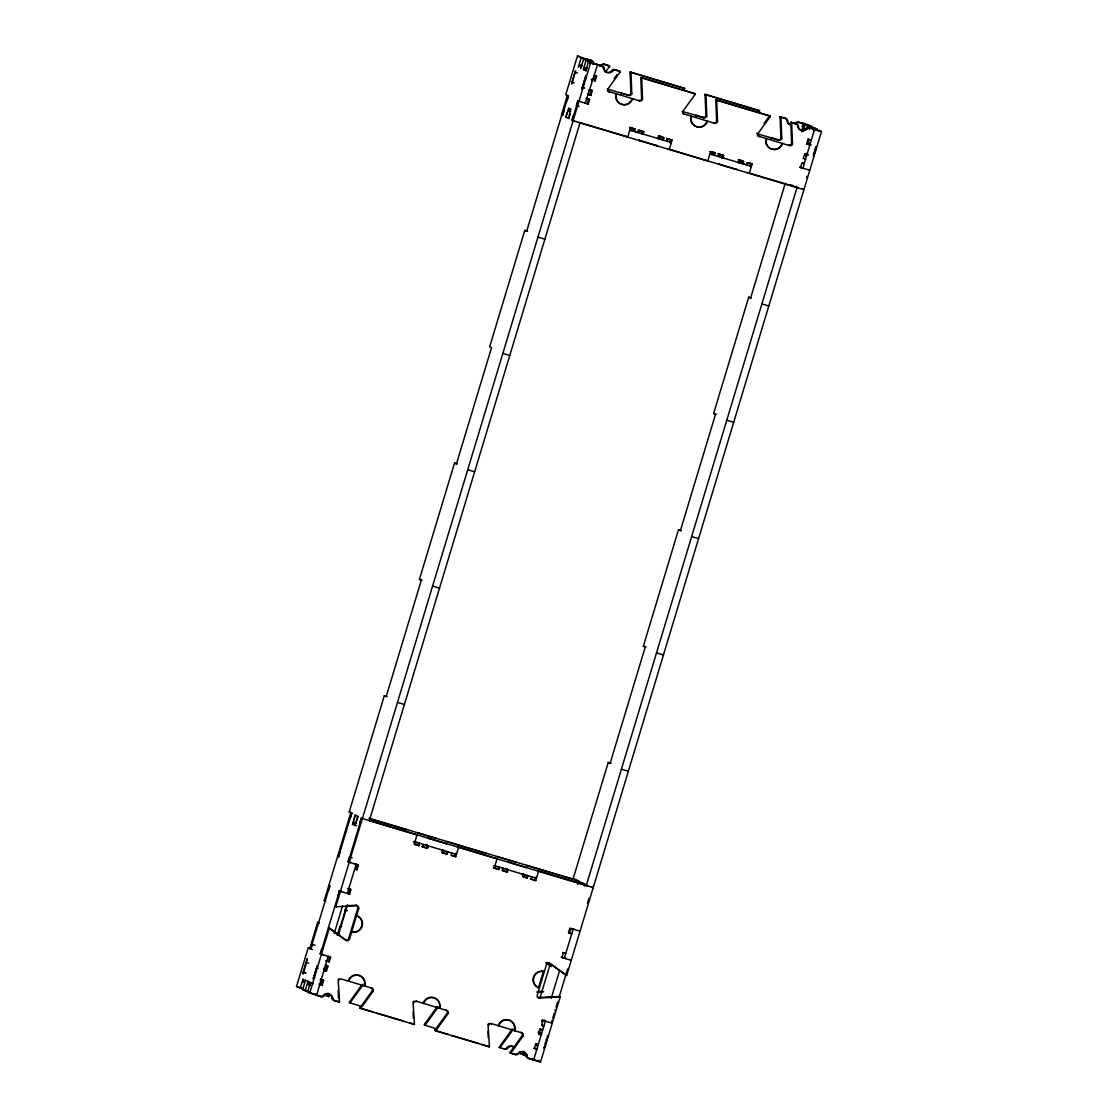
<?xml version="1.0" encoding="UTF-8"?>
<svg xmlns="http://www.w3.org/2000/svg" width="1118" height="1118" viewBox="0 0 1118 1118"><rect width="100%" height="100%" fill="white"/><g stroke="black" fill="none" stroke-linecap="round" stroke-linejoin="round"><path stroke-width="1.5" d="M317.177 965.994L313.236 979.102L317.121 965.938M592.736 78.847L592.051 81.265M544.089 1046.993L544.005 1047.985M547.918 1035.855L545.025 1045.526M588.934 89.929L588.753 91.285M806.078 154.172L805.757 156.017L806.875 153.236M303.118 972.311C301.231 983.868 313.347 936.297 303.118 972.311L305.717 973.191M537.548 1043.597L537.073 1045.917M540.763 1034.611L541.056 1032.739L540.329 1034.374M302.964 989.22L296.508 986.509L308.219 947.729L310.958 949.14L312.369 944.486L315.136 945.311M350.241 817.929L351.932 813.429L349.193 812.017L384.312 695.689L387.08 696.528M384.312 695.689L386.171 696.64L421.29 580.326L419.432 579.362L454.551 463.048L457.318 463.872M527.556 231.216L524.789 230.392L489.67 346.72L491.529 347.67L456.41 463.998L454.551 463.048M587.551 61.588L588.082 59.841L577.475 55.9L565.764 94.681L568.517 96.078L567.119 100.732M318.337 922.588A2.432 2.404 -63 0 0 317.708 922.294L309.784 948.539L312.397 949.503M324.234 900.689A2.432 2.404 -63 0 0 324.919 900.787L325.799 901.248A2.432 2.404 -63 0 1 325.114 901.136L324.234 900.689L350.759 812.828M567.343 95.477L561.488 114.861L562.661 115.461L564.073 110.808M561.781 115.014L526.648 231.342L524.789 230.392M575.504 70.811L571.55 83.976L575.574 70.825M310.664 948.986L329.698 885.973M338.474 856.891L351.639 813.275M562.368 115.322L568.224 95.924M300.197 988.396L303.006 979.088L302.88 981.716L304.166 982.359L304.865 980.039L308.233 981.171M577.475 55.9L581.164 57.787L578.355 67.094L579.641 65.068L582.408 65.892M567.161 112.387L565.764 117.041L568.81 118.606L570.208 113.952M310.65 992.546L302.643 989.64L305.452 980.346M356.572 823.267L353.805 822.443L352.519 824.455L355.328 815.162M566.057 117.194L568.866 107.887L568.755 110.514M592.47 64.103L593.001 62.356L583.61 59.03L580.801 68.338L580.913 65.71L579.641 65.068M355.091 823.086L354.979 825.713L357.788 816.406M570.026 111.171L570.725 108.837L568.517 118.452M305.102 990.897L307.911 981.59L310.678 982.415M583.61 59.03L586.07 60.288L583.261 69.596L586.629 70.727M313.138 983.672L309.784 982.54L309.071 984.874L307.799 984.217L307.911 981.59M583.848 69.903L584.56 67.569L587.327 68.394M338.209 980.514L339.495 1001.407A2.432 2.404 -63 0 1 339.397 1002.105L334.534 1000.652A2.432 2.404 -63 0 1 332.815 998.444A4.863 4.821 -63 0 0 324.108 995.845A2.432 2.404 -63 0 1 321.467 996.753L307.562 992.155L310.371 982.848M585.273 103.163L597.571 64.69L588.529 61.546L585.72 70.853L585.832 68.226L584.56 67.569M325.939 960.991L329.209 961.871L330.621 957.218L320.195 953.85L321.607 949.196M341.996 891.675L339.229 890.85L338.111 895.644M354.699 869.091L357.019 869.776L358.417 865.122L348.005 861.768L349.403 857.115L352.184 857.939M359.772 822.792L361.17 818.138L593.211 887.608L591.939 887.301M812.283 128.933L821.492 131.491L803.94 189.655L573.073 120.786L571.899 120.185L573.31 115.531M320.503 954.003L339.523 890.99M348.299 861.908L361.463 818.292M572.192 120.339L578.048 100.941M585.776 76.052L581.821 89.216L585.846 76.066M589.843 63.433L590.542 61.099M309.672 993.231L329.307 928.206A2.432 2.404 -63 0 1 329.936 928.499L346.538 940.601A2.432 2.404 -63 0 0 349.543 938.952L351.653 931.979A8.511 8.427 -63 0 0 362.19 926.249A8.511 8.427 -63 0 0 356.572 915.698L351.653 931.979M356.572 915.698L358.682 908.71A2.432 2.404 -63 0 0 357.075 905.692L336.518 906.712A2.432 2.404 -63 0 1 335.819 906.614L590.639 62.622L588.529 61.546M314.745 994.349L314.661 993.636M315.919 994.168L315.709 994.852L321.467 996.753M320.545 978.865L320.754 979.843L321.09 978.711M334.226 933.516L342.583 905.846M591.953 79.923L592.316 78.777M347.335 893.52L356.111 864.438L354.937 863.823M369.275 820.808L580.004 122.854M322.711 980.025L323.591 980.472L322.18 985.126L321.299 984.678L322.711 980.025L320.391 979.34M327.043 965.673L327.923 966.134L326.512 970.787L325.631 970.326L327.043 965.673L326.023 965.379M329.209 961.871L328.329 961.41L329.726 956.756L328.58 956.421M350.158 889.103L348.76 893.743L349.641 894.204L351.038 889.551L347.852 888.405L348.732 888.866M354.462 863.753L357.536 864.675L356.125 869.315L357.019 869.776M588.683 99.041L587.285 103.695L588.166 104.156L589.577 99.502L586.377 98.356L589.577 99.502M589.983 94.778L591.38 90.125L592.26 90.586L590.863 95.24L587.663 94.094L590.863 95.24M595.195 80.887L594.315 80.44L595.712 75.786L596.593 76.234L595.195 80.887L592.442 79.979M337.077 934.299A2.432 2.404 -63 0 0 337.957 933.041L340.054 926.053A8.511 8.427 -63 0 0 341.256 926.319M347.111 910.723A8.511 8.427 -63 0 0 345.42 909.996L346.245 905.58M341.703 926.543A8.511 8.427 -63 0 1 340.501 926.291L345.42 909.996M337.119 935.151A2.432 2.404 -63 0 0 338.838 933.488L347.488 904.839M329.936 928.499L328.426 927.758A2.432 2.404 -63 0 1 329.055 928.052L345.658 940.14A2.432 2.404 -63 0 0 348.662 938.505L357.788 908.263A2.432 2.404 -63 0 0 356.181 905.245L347.628 905.664M634.255 128.71L633.557 131.03L634.437 131.477L635.136 129.157L629.644 127.326L630.524 127.773L627.715 137.081L626.541 136.48M631.488 130.862L632.425 127.759M418.803 845.725L417.908 845.278L418.621 842.944L419.502 843.405L418.803 845.725L414.177 844.342L416.986 835.048L415.812 834.433M427.076 845.474C423.149 844.537 431.101 845.893 427.258 848.255L422.646 846.871L423.345 844.551M427.258 848.255L426.377 847.793L427.314 844.691M641.788 134.328L642.724 131.225L639.65 130.317M642.724 131.225L643.605 131.686C643.619 135.837 637.875 131.617 643.423 134.062M447.27 854.222L446.389 853.761L447.088 851.441L447.969 851.888L447.27 854.222L442.658 852.838C440.632 848.283 446.767 851.804 443.119 850.267M662.736 137.193L662.024 139.526L662.918 139.974L663.617 137.654L658.111 135.823L658.991 136.27L657.859 138.366L659.368 138.772M659.075 138.912L660.011 135.809M659.969 139.359L660.906 136.256M666.761 141.12L667.46 138.8L666.58 138.339L672.086 140.169L669.263 149.477L668.089 148.876L707.75 160.964L710.559 151.657L715.171 153.026L714.472 155.36L713.591 154.899L714.29 152.579L711.216 151.657M496.14 858.47L457.36 846.829L458.548 847.444L455.739 856.737L454.844 856.29L455.781 853.188M670.255 142.825L671.191 139.722M498.824 869.594L497.943 869.147L498.642 866.827L499.522 867.275L498.824 869.594L494.212 868.225L497.021 858.917L495.847 858.317M711.523 154.745L712.459 151.643M718.315 156.506L719.014 154.172L718.133 153.725L723.639 155.556C723.234 159.678 717.924 155.43 723.975 158.001M507.111 869.343L505.602 868.938L507.991 869.804L507.292 872.124L506.412 871.677L507.348 868.574M721.809 158.211L722.759 155.109M738.327 162.473L739.026 160.14L738.146 159.692L743.638 161.523L742.939 163.843L742.059 163.396L742.757 161.076M739.11 162.781L740.046 159.678M739.99 163.228L740.927 160.126M527.305 878.091L526.41 877.644L527.123 875.31L528.003 875.771L527.305 878.091L522.679 876.722L523.378 874.388L524.44 874.583M587.872 885.763L537.395 870.712L538.569 871.313L535.76 880.621L531.148 879.237L531.847 876.917M535.76 880.621L534.879 880.173L535.815 877.071M750.29 166.694L751.226 163.591L748.152 162.683M751.226 163.591L752.107 164.053L749.298 173.36L748.124 172.745L798.084 187.726M538.345 988.158L543.627 970.648M522.385 1051.437A4.863 4.821 -63 0 1 526.145 1055.923A2.432 2.404 -63 0 0 527.85 1058.131L540.525 1062.1L560.16 997.074A2.432 2.404 -63 0 0 559.475 996.976L538.918 997.983A2.432 2.404 -63 0 1 537.311 994.964L546.436 964.722A2.432 2.404 -63 0 1 549.455 963.087L566.043 975.189A2.432 2.404 -63 0 0 566.686 975.483L803.926 189.655L802.752 189.054M577.824 884.45L578.663 881.655L573.115 878.818L608.234 762.49L611.001 763.328M608.234 762.49L610.093 763.44L645.226 647.126L643.353 646.176L678.472 529.848L681.253 530.673M678.472 529.848L680.345 530.798L715.464 414.471L713.605 413.52L748.725 297.192L751.492 298.017M802.039 126.6L802.976 123.511L798.098 122.058A2.432 2.404 -63 0 0 795.457 122.952A4.863 4.821 -63 0 1 795.01 123.497M785.241 183.366L750.583 298.143L748.725 297.192M523.909 1051.172L522.889 1054.567L518.053 1052.932M539.896 998.248L550.252 963.926M801.522 131.714L803.856 123.958L798.098 122.058M526.885 1056.021L524.118 1055.196L524.817 1052.863M802.976 131.561L805.086 124.587L801.396 122.7L808.328 124.769L812.017 126.655L811.654 127.815M527.095 1054.707L527.193 1056.762M806.847 128.165L807.545 125.831L814.463 127.899L816.923 129.157L816.573 130.317M809.292 129.422L810.005 127.089L807.545 125.831M538.275 1032.822L538.722 1031.369M541.671 1021.572L542.118 1020.119L546.157 1021.321M568.517 932.678L571.703 933.823L568.517 932.678L569.914 928.024M809.893 144.935L806.693 143.789L808.104 139.135L811.291 140.281L808.104 139.135M534.572 1048.488L533.859 1048.125L536.878 1049.173L534.572 1048.488L535.648 1043.667M541.21 1034.835L538.904 1034.136L540.301 1029.482L539.589 1029.119M541.727 1025.066L543.907 1025.905L541.601 1025.22L542.999 1020.566L542.23 1020.175M569.397 933.125L570.809 928.485L580.032 931.238M808.901 169.81L809.781 170.271L800.558 167.504L801.955 162.851L804.261 163.549L803.381 163.088M807.573 144.25L808.985 139.596M544.298 1020.077L545.304 1021.265L533.607 1060.032L532.154 1059.291M584.756 886.099L585.105 884.939M796.086 186.119L797.008 187.586L586.279 885.54L579.404 882.521L585.566 884.366M801.508 168.175L802.864 168.203L814.575 129.422L812.451 128.346M540.301 1029.482L542.621 1030.181L541.895 1029.189M542.775 1026.254L543.013 1025.458M551.23 998.248L559.587 970.592M808.957 144.655L809.698 142.852M537.982 1043.821L537.171 1045.903M809.39 144.879L809.795 142.936M813.764 130.233L814.463 127.899M540.525 1062.1L538.596 1060.437M819.033 131.575L819.382 130.415M545.053 1043.751L545.472 1042.353M546.157 1040.075L546.562 1038.72M551.719 1021.656L552.082 1020.455M552.753 1018.218L554.276 1013.174M555.003 1010.756L555.38 1009.54M556.107 1007.122L557.672 1001.952M559.14 997.06L566.015 974.281M566.253 973.512L567.623 968.957M587.439 903.316L588.948 898.355M806.553 177.622L806.93 176.351M813.359 155.067L815.93 146.542M816.364 146.779L813.345 156.786M320.754 979.843L320.363 980.863M589.41 89.985L588.823 91.285M547.457 1035.813L547.261 1036.54M544.55 1047.063L544.103 1047.971M323.647 968.705C324.947 966.218 322.194 973.415 326.512 970.787M605.299 72.251L609.352 66.661A2.432 2.404 -63 0 0 609.645 66.018L603.902 64.117A2.432 2.404 -63 0 0 601.26 65.012A4.863 4.821 -63 0 1 599.681 66.409M614.117 78.665L617.15 74.473M603.175 67.332A2.432 2.404 -63 0 1 603.259 67.891A4.863 4.821 -63 0 0 611.965 70.49A2.432 2.404 -63 0 1 614.607 69.582L620.364 71.482A2.432 2.404 -63 0 1 620.071 72.125L607.913 88.909A2.432 2.404 -63 0 0 609.52 91.928L608.639 91.466A2.432 2.404 -63 0 1 607.619 90.865M640.907 77.435L641.788 77.883A2.432 2.404 -63 0 0 641.69 78.581L642.543 99.236L641.648 98.789L640.81 78.12A2.432 2.404 -63 0 1 640.907 77.435L695.354 93.856A2.432 2.404 -63 0 1 695.061 94.499L682.902 111.283A2.432 2.404 -63 0 0 684.509 114.288L683.629 113.84A2.432 2.404 -63 0 1 682.539 113.156M764.097 123.413L769.156 116.412A2.432 2.404 -63 0 0 769.464 115.783L770.344 116.23A2.432 2.404 -63 0 1 770.05 116.873L757.892 133.643A2.432 2.404 -63 0 0 759.499 136.662L758.605 136.214A2.432 2.404 -63 0 1 757.459 135.46M360.164 1006.018L349.235 1002.566A2.432 2.404 -63 0 1 349.529 1001.938L361.687 985.154A2.432 2.404 -63 0 0 361.785 984.483M350.116 1003.028A2.432 2.404 -63 0 1 350.409 1002.385L362.567 985.601A2.432 2.404 -63 0 0 362.637 984.455M360.234 1007.402L372.392 990.618A2.432 2.404 -63 0 0 370.785 987.613L371.679 988.06A2.432 2.404 -63 0 1 373.272 991.079L361.128 1007.849A2.432 2.404 -63 0 0 360.821 1008.492L359.94 1008.045A2.432 2.404 -63 0 1 360.234 1007.402L361.128 1007.849M435.14 1028.392L424.225 1024.94A2.432 2.404 -63 0 1 424.519 1024.312L436.677 1007.528A2.432 2.404 -63 0 0 436.775 1006.703M425.106 1025.402A2.432 2.404 -63 0 1 425.399 1024.759L437.557 1007.975A2.432 2.404 -63 0 0 437.613 1006.801M435.223 1029.776L447.382 1012.992A2.432 2.404 -63 0 0 445.775 1009.973L446.655 1010.434A2.432 2.404 -63 0 1 448.262 1013.439L436.118 1030.223A2.432 2.404 -63 0 0 435.81 1030.866L434.93 1030.405A2.432 2.404 -63 0 1 435.223 1029.776L436.118 1030.223M512.603 1029.161A2.432 2.404 -63 0 1 512.547 1030.349L500.389 1047.133A2.432 2.404 -63 0 0 500.095 1047.762L499.215 1047.314A2.432 2.404 -63 0 1 499.508 1046.672L511.667 1029.902A2.432 2.404 -63 0 0 511.764 1029.077M510.213 1052.15L522.372 1035.366A2.432 2.404 -63 0 0 520.764 1032.347L521.645 1032.794A2.432 2.404 -63 0 1 523.252 1035.813L511.108 1052.597A2.432 2.404 -63 0 0 510.8 1053.24L509.92 1052.779A2.432 2.404 -63 0 1 510.213 1052.15L511.108 1052.597M537.59 991.554L542.733 991.303M536.766 992.099L543.614 991.764M537.199 997.088A2.432 2.404 -63 0 0 538.024 997.535L558.581 996.529A2.432 2.404 -63 0 1 559.279 996.627L560.16 997.074M659.327 138.786L658.013 138.422M516.25 862.355L497.468 856.737L499.397 857.352M639.007 140.267L640.348 140.756L639.147 140.309M736.692 169.489L718.469 163.997L719.936 164.402M738.649 162.473L739.389 162.655L738.425 162.32M711.341 151.964L710.307 151.782L712.222 152.411M434.748 838.067L436.258 838.472L417.475 832.882L419.362 833.483M429.186 838.486L427.705 838.095L446.529 843.713L444.573 843.084M509.221 862.369L507.796 861.964L526.564 867.582L524.608 866.953M585.972 58.765L591.729 60.679A2.432 2.404 -63 0 1 593.434 62.874A4.863 4.821 -63 0 0 593.7 64.243M630.203 71.957L631.083 72.418A2.432 2.404 -63 0 0 630.985 73.103L631.824 93.772L630.943 93.325L630.091 72.656A2.432 2.404 -63 0 1 630.203 71.957L684.635 88.392A2.432 2.404 -63 0 1 684.342 89.035L683.461 88.574A2.432 2.404 -63 0 0 683.755 87.945M705.192 94.331L706.073 94.778A2.432 2.404 -63 0 0 705.961 95.477L706.814 116.146L705.933 115.685L705.081 95.03A2.432 2.404 -63 0 1 705.192 94.331L759.625 110.766A2.432 2.404 -63 0 1 759.332 111.395L758.451 110.948A2.432 2.404 -63 0 0 758.745 110.305M780.182 116.705L781.063 117.152A2.432 2.404 -63 0 0 780.951 117.851L781.803 138.506L780.923 138.059L780.071 117.404A2.432 2.404 -63 0 1 780.182 116.705L785.926 118.606A2.432 2.404 -63 0 1 787.645 120.814A4.863 4.821 -63 0 0 791.055 125.202M586.852 59.226L591.729 60.679M603.902 64.117L609.645 66.018M631.083 72.418L684.635 88.392M706.073 94.778L759.625 110.766M781.063 117.152L785.926 118.606M581.164 57.787L588.082 59.841M805.086 124.587L812.017 126.655M586.07 60.288L593.001 62.356M810.005 127.089L816.923 129.157M596.677 64.243L602.434 66.144A2.432 2.404 -63 0 1 604.139 68.338A4.863 4.821 -63 0 0 612.846 70.937A2.432 2.404 -63 0 1 615.501 70.043L620.364 71.482M715.897 99.795L716.778 100.257A2.432 2.404 -63 0 0 716.68 100.941L717.532 121.61L716.638 121.163L715.8 100.494A2.432 2.404 -63 0 1 715.897 99.795L769.464 115.783M790.887 122.169L791.768 122.617A2.432 2.404 -63 0 0 791.67 123.315L792.522 143.984L791.628 143.523L790.789 122.868A2.432 2.404 -63 0 1 790.887 122.169L796.645 124.07A2.432 2.404 -63 0 1 798.35 126.278A4.863 4.821 -63 0 0 807.056 128.877A2.432 2.404 -63 0 1 809.698 127.969L821.492 131.491M797.721 127.2A4.863 4.821 -63 0 0 806.176 128.416A2.432 2.404 -63 0 1 808.817 127.522L813.68 128.975M590.639 62.622L602.434 66.144M641.788 77.883L695.354 93.856M716.778 100.257L770.344 116.23M791.768 122.617L796.645 124.07M594.287 75.549L596.593 76.234M574.89 72.153L577.503 73.019M585.161 77.394L586.475 77.883M809.083 144.194L811.249 144.837M591.226 79.518L594.315 80.44M806.693 143.789L809.767 144.711M620.811 93.479A8.511 8.427 -63 0 0 621.007 92.892L628.819 95.407A2.432 2.404 -63 0 0 631.824 93.772M695.801 115.853A8.511 8.427 -63 0 0 695.997 115.266L703.809 117.781A2.432 2.404 -63 0 0 706.814 116.146M770.791 138.213A8.511 8.427 -63 0 0 770.987 137.626L778.799 140.155A2.432 2.404 -63 0 0 781.803 138.506M607.144 88.937L628.819 95.407M682.134 111.311L703.809 117.781M757.124 133.685L778.799 140.155M608.639 91.466L639.524 100.872A2.432 2.404 -63 0 0 642.543 99.236M683.629 113.84L714.514 123.246A2.432 2.404 -63 0 0 717.532 121.61M758.605 136.214L789.504 145.619A2.432 2.404 -63 0 0 792.522 143.984M573.604 82.648L571.885 82.131L574.051 82.872M805.309 153.949L808.384 154.871M589.955 89.887L592.26 90.586M807.811 154.787L804.653 153.935L803.241 158.588L805.561 159.287L804.667 158.826M802.752 167.98L799.663 167.057L800.558 167.504M588.166 104.156L577.754 100.802L576.357 105.455L579.124 106.28M630.524 127.773L635.136 129.157M643.605 131.686L638.993 130.303L638.294 132.623L637.4 132.176M658.991 136.27L663.617 137.654M667.46 138.8L672.086 140.169M719.014 154.172L723.639 155.556M739.026 160.14L743.638 161.523M752.107 164.053L747.495 162.669L746.796 165.003L745.902 164.542M629.867 127.662L634.828 129.227M637.903 130.149L644.066 131.98M666.901 138.898L671.778 140.351M709.888 151.531L715.115 153.278M717.938 154.018L723.192 155.5M746.964 162.781L751.939 164.262M664.036 138.101L659.788 136.578M633.557 131.03L636.114 131.798M742.059 163.396L744.616 164.164M629.825 130.107L671.373 142.503L670.199 141.902M709.846 153.977L751.408 166.372L750.234 165.771M790.719 184.861L793.025 185.56M571.899 120.185L574.666 121.01M579.124 122.393L626.835 136.634M639.915 140.533L657.258 145.759L655.302 145.13M537.954 237.114L544.885 239.182M761.889 303.914L768.807 305.983M713.605 413.52L716.372 414.345M502.834 353.442L509.766 355.51M726.756 420.242L733.688 422.311M467.715 469.756L474.647 471.824M691.637 536.57L698.568 538.638M419.432 579.362L422.199 580.2M643.353 646.176L646.12 647.001M432.596 586.084L439.528 588.152M656.518 652.884L663.449 654.952M397.477 702.411L404.395 704.48M621.398 769.212L628.33 771.28M349.193 812.017L351.96 812.842M573.115 878.818L575.882 879.642M368.968 818.25L578.299 880.705M369.848 818.711L406.575 829.724L405.401 829.123M447.829 841.966L486.609 853.593L485.422 852.992M527.864 865.849L579.18 881.152M578.663 881.655L576.357 880.97L583.107 883.108M369.751 820.766L416.106 834.587M494.911 865.891L536.472 878.287L535.284 877.686M413.478 841.868L416.553 842.776L415.672 842.329M441.945 850.365L445.02 851.273M493.499 865.737L496.574 866.66M521.98 874.234L525.055 875.156M352.519 824.455L356.67 825.699M414.834 844.356L417.908 845.278M426.377 847.793L421.766 846.424L422.646 846.871M446.389 853.761L441.764 852.391L442.658 852.838M451.77 855.368L454.844 856.29M497.943 869.147L493.331 867.764L494.212 868.225M501.786 870.293L506.412 871.677M523.336 876.722L526.41 877.644M534.879 880.173L530.267 878.79L531.148 879.237M455.739 856.737L451.113 855.368L451.826 853.034L450.931 852.587M507.292 872.124L502.681 870.74L503.379 868.42L502.499 867.973M348.005 861.768L350.772 862.593M571.452 928.485L574.708 929.393M561.138 957.106L565.75 958.489M349.641 894.204L339.229 890.85M320.195 953.85L322.976 954.688M542.999 1020.566L551.719 1023.068M326.023 960.725L328.329 961.41M539.714 1029.119L541.727 1029.72M327.923 966.134L325.394 965.323M308.736 963.213L306.57 962.556M318.141 968.188L316.841 967.797M323.899 969.809L325.631 970.326M538.596 1033.857L541.629 1034.765M371.679 988.06L341.661 979.102A2.432 2.404 -63 0 0 338.656 980.738M416.203 1001.155L446.655 1010.434M491.193 1023.529L521.645 1032.794M305.955 972.94L303.202 972.031M314.619 977.621L313.92 977.495M536.249 1043.723L538.555 1044.422M323.591 980.472L320.838 979.564M535.969 1043.835L537.842 1044.296M313.389 977.551L314.689 978.04M537.311 1044.366L538.191 1044.715M319.133 984.036L321.299 984.678M322.18 985.126L319.217 984.106M307.799 984.217L310.566 985.042M296.508 986.509L302.042 988.158M323.535 994.908L328.678 996.627A2.432 2.404 -63 0 0 328.79 995.942L328.678 993.357M499.215 1047.314L504.959 1049.215A2.432 2.404 -63 0 0 507.6 1048.321A4.863 4.821 -63 0 1 514.783 1047.594M302.643 989.64L306.807 990.883M307.562 992.155L314.479 994.223M532.867 1059.375L538.415 1061.024M323.689 994.852A4.863 4.821 -63 0 1 331.934 997.997A2.432 2.404 -63 0 0 333.639 1000.191L339.397 1002.105M359.94 1008.045L373.328 1012.042M376.682 1013.034L403.458 1021.027M410.152 1023.026L414.387 1024.465A2.432 2.404 -63 0 0 414.485 1023.781L413.087 1002.832M434.93 1030.405L448.318 1034.402M451.672 1035.408L478.448 1043.387M481.788 1044.394L489.377 1046.839A2.432 2.404 -63 0 0 489.474 1046.141L488.021 1025.178M509.92 1052.779L512.659 1053.603M512.966 1053.687L515.678 1054.679A2.432 2.404 -63 0 0 518.319 1053.785A4.863 4.821 -63 0 1 527.025 1056.384A2.432 2.404 -63 0 0 528.73 1058.578M527.85 1058.131L531.497 1059.221M531.805 1059.305L532.713 1059.584M360.821 1008.492L414.387 1024.465M435.81 1030.866L489.377 1046.839M510.8 1053.24L515.678 1054.679M632.187 128.542L630.273 127.927L631.307 128.081M735.337 169L736.147 169.251M522.651 873.983L524.454 874.569M514.825 861.866L516.292 862.341M808.817 127.522L809.698 127.969M795.457 122.952L796.337 123.399A2.432 2.404 -63 0 1 798.993 122.505M806.176 128.416L807.056 128.877M785.046 118.159A2.432 2.404 -63 0 1 786.751 120.353L787.645 120.814M798.35 126.278L797.469 125.831A2.432 2.404 -63 0 0 795.75 123.623M780.071 117.404L780.951 117.851M790.789 122.868L791.67 123.315M769.156 116.412L770.05 116.873M705.081 95.03L705.961 95.477M715.8 100.494L716.68 100.941M695.061 94.499L694.166 94.038A2.432 2.404 -63 0 0 694.474 93.409M789.504 145.619L788.623 145.158A2.432 2.404 -63 0 0 791.628 143.523M770.987 137.626L771.434 137.863A8.511 8.427 -63 0 1 770.987 139.023M757.012 133.196L757.892 133.643M630.091 72.656L630.985 73.103M640.81 78.12L641.69 78.581M609.352 66.661L608.471 66.2A2.432 2.404 -63 0 0 608.765 65.571M620.071 72.125L619.176 71.678A2.432 2.404 -63 0 0 619.484 71.035M614.607 69.582L615.501 70.043M601.26 65.012L602.141 65.473A2.432 2.404 -63 0 1 604.782 64.564M611.965 70.49L612.846 70.937M714.514 123.246L713.633 122.798A2.432 2.404 -63 0 0 716.638 121.163M590.835 60.218A2.432 2.404 -63 0 1 592.554 62.426L593.434 62.874M603.259 67.891L604.139 68.338M695.997 115.266L696.444 115.489A8.511 8.427 -63 0 1 695.997 116.649M639.524 100.872L638.644 100.424A2.432 2.404 -63 0 0 641.648 98.789M621.007 92.892L621.454 93.115A8.511 8.427 -63 0 1 621.007 94.275M739.809 160.461L740.996 161.062M714.29 152.579L715.171 153.026M568.168 110.221L570.613 111.479M578.956 881.809L582.003 883.36M526.983 865.388L528.157 865.989M446.948 841.519L448.122 842.12M455.264 853.817L456.437 854.418L413.702 841.421M571.927 928.569L573.115 929.17L564.338 958.252L563.151 957.651M353.917 819.801L355.035 815.008L358.081 816.559L356.376 821.059M353.218 822.135L355.678 823.393M564.856 953.151L565.736 953.598L562.55 952.452L563.43 952.913L562.019 957.553L571.256 960.32L570.376 959.859M339.872 852.251L338.768 857.045L337.594 856.444M357.536 864.675L358.417 865.122M547.191 962.64A2.432 2.404 -63 0 1 548.561 962.64L549.455 963.087M548.561 962.64L566.686 975.483M558.581 996.529L559.475 996.976M328.804 885.526L329.992 886.127L328.287 890.627M538.024 997.535L538.918 997.983M356.181 905.245L357.075 905.692M357.788 908.263L358.682 908.71M336.518 906.712L335.638 906.251A2.432 2.404 -63 0 1 334.939 906.153L335.819 906.614M317.708 922.294L319.231 923.035A2.432 2.404 -63 0 0 318.588 922.741M337.957 933.041L338.838 933.488M348.662 938.505L349.543 938.952M345.658 940.14L346.538 940.601M511.667 1029.902L512.547 1030.349M522.372 1035.366L523.252 1035.813M491.026 1023.529L491.641 1023.85A2.432 2.404 -63 0 0 488.622 1025.486M436.677 1007.528L437.557 1007.975M447.382 1012.992L448.262 1013.439M526.145 1055.923L527.025 1056.384M521.128 1053.659L524.118 1055.196M329.726 956.756L330.621 957.218M416.036 1001.169L416.651 1001.476A2.432 2.404 -63 0 0 413.646 1003.112M328.091 956.407L316.604 995.3L315.01 994.489M504.959 1049.215L504.078 1048.768A2.432 2.404 -63 0 0 506.496 1048.139M499.508 1046.672L500.389 1047.133M361.687 985.154L362.567 985.601M372.392 990.618L373.272 991.079M424.519 1024.312L425.399 1024.759M349.529 1001.938L350.409 1002.385M328.077 995.565L328.79 995.942M331.934 997.997L332.815 998.444M328.678 996.627L327.798 996.18A2.432 2.404 -63 0 0 327.895 995.579M333.639 1000.191L334.534 1000.652M545.654 962.654L551.188 966.693M488.007 1031.495L488.273 1037.951M413.129 1011.706L413.394 1018.163M338.195 990.618L338.502 998.374M539.421 987.991A8.511 8.427 -63 0 1 533.789 977.439A8.511 8.427 -63 0 1 544.326 971.71M565.792 975.022A2.432 2.404 -63 0 1 565.163 974.728M356.125 915.46A8.511 8.427 -63 0 1 361.743 926.025A8.511 8.427 -63 0 1 351.206 931.755M538.974 987.767A8.511 8.427 -63 0 1 533.356 977.216A8.511 8.427 -63 0 1 543.893 971.486M338.6 1001.169A2.432 2.404 -63 0 1 338.516 1001.644M338.209 979.452A2.432 2.404 -63 0 1 339.047 978.795M413.59 1023.543A2.432 2.404 -63 0 1 413.506 1024.018M413.129 1001.924A2.432 2.404 -63 0 1 414.037 1001.169M488.58 1045.875A2.432 2.404 -63 0 1 488.482 1046.392M488.021 1024.423A2.432 2.404 -63 0 1 489.139 1023.487M517.075 1053.729A2.432 2.404 -63 0 1 514.783 1054.232M519.437 1051.731A4.863 4.821 -63 0 1 520.163 1051.479M323.116 995.537A2.432 2.404 -63 0 1 322.557 996.026M321.481 996.39A2.432 2.404 -63 0 1 320.587 996.306M601.554 65.683A2.432 2.404 -63 0 1 602.756 66.507M344.973 909.772A8.511 8.427 -63 0 1 346.678 910.499M506.943 1047.58A4.863 4.821 -63 0 1 514.643 1048.027M592.624 63.125A4.863 4.821 -63 0 1 592.554 62.426M630.943 93.325A2.432 2.404 -63 0 1 627.939 94.96M705.933 115.685A2.432 2.404 -63 0 1 702.929 117.32M780.923 138.059A2.432 2.404 -63 0 1 777.904 139.694M789.839 124.643A4.863 4.821 -63 0 1 787.659 122.966M786.918 121.401A4.863 4.821 -63 0 1 786.751 120.353M602.141 65.473A4.863 4.821 -63 0 1 601.163 66.479M796.337 123.399A4.863 4.821 -63 0 1 795.359 124.405M584.309 88.015L582.143 87.372L584.323 88.112M782.586 143.551L782.139 143.328A8.511 8.427 -63 0 1 771.602 149.057A8.511 8.427 -63 0 1 765.984 138.506L766.417 138.73A8.511 8.427 -63 0 0 772.049 149.281A8.511 8.427 -63 0 0 782.586 143.551M707.596 121.177L707.149 120.954A8.511 8.427 -63 0 1 696.612 126.683A8.511 8.427 -63 0 1 690.994 116.132L691.427 116.356A8.511 8.427 -63 0 0 697.059 126.907A8.511 8.427 -63 0 0 707.596 121.177M632.606 98.803L632.159 98.58A8.511 8.427 -63 0 1 621.622 104.323A8.511 8.427 -63 0 1 616.004 93.758L616.437 93.996A8.511 8.427 -63 0 0 622.069 104.547A8.511 8.427 -63 0 0 632.606 98.803M514.727 1030.726L514.28 1030.503A8.511 8.427 -63 0 0 508.662 1019.951A8.511 8.427 -63 0 0 498.125 1025.681L498.558 1025.919A8.511 8.427 -63 0 1 509.109 1020.175A8.511 8.427 -63 0 1 514.727 1030.726M439.737 1008.366L439.29 1008.143A8.511 8.427 -63 0 0 433.672 997.577A8.511 8.427 -63 0 0 423.135 1003.321L423.582 1003.545A8.511 8.427 -63 0 1 434.119 997.815A8.511 8.427 -63 0 1 439.737 1008.366M364.748 985.992L364.3 985.769A8.511 8.427 -63 0 0 358.682 975.217A8.511 8.427 -63 0 0 348.145 980.947L348.592 981.171A8.511 8.427 -63 0 1 359.13 975.441A8.511 8.427 -63 0 1 364.748 985.992"/></g></svg>
